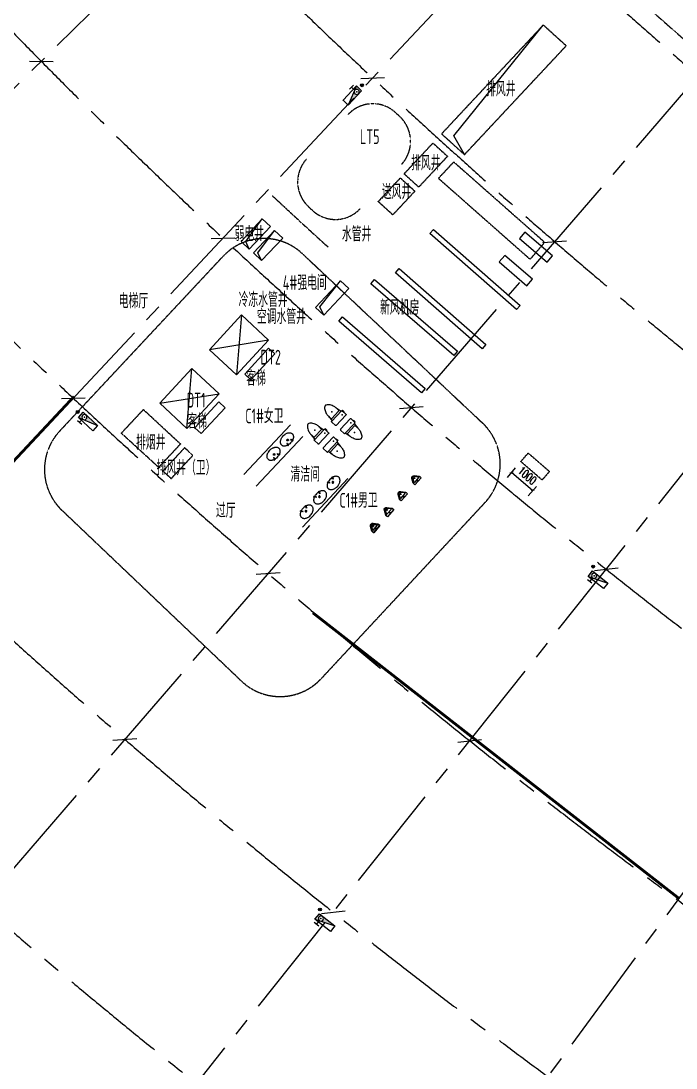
# Model space of a CAD drawing. Extents: x -668578 to 2331563, y -1202445 to 1620273.
# Drawn here: x 157851 to 181167, y 93733 to 130991 of the extents above; entities that cross this region are included whole.
import ezdxf

# ---------------------------------------------------------------- set-up
doc = ezdxf.new("R2010")
doc.units = 0
for name, pattern in [('CENTER2', [28.575, 19.05, -3.175, 3.175, -3.175]), ('CONTINOUS', [0]), ('DASH', [0.35, 0.25, -0.1]), ('DASHED2', [9.525, 6.35, -3.175]), ('DOT2', [0.125, 0, -0.125]), ('Y000000S0$0$CONTINOUS', [0])]:
    doc.linetypes.add(name, pattern=pattern)
doc.layers.get('0').update_dxf_attribs({"color": 8})
doc.layers.get('Defpoints').update_dxf_attribs({"color": 8})
for name, color, linetype in [('#标注', 8, 'Continuous'), ('#轴线', 8, 'CENTER2'), ('A-AL', 8, 'Continuous'), ('A-BEAM-PLAN-C', 8, 'Continuous'), ('A-DIMS-150', 8, 'Continuous'), ('A-EVTR', 8, 'Continuous'), ('A-FIXT', 8, 'Continuous'), ('A-FLOR-OTLN', 8, 'DOT2'), ('A-STRS', 8, 'Continuous'), ('G-EVAC', 8, 'Continuous'), ('G-PATT', 8, 'Continuous'), ('STAIR', 8, 'Continuous'), ('TEL_DIM', 8, 'Continuous'), ('WINDOW', 8, 'Continuous'), ('外轮廓', 8, 'Continuous'), ('建-文字', 8, 'Continuous'), ('建-洁具', 8, 'Continuous'), ('暖-消防-挡烟垂壁', 8, 'Continuous'), ('暖-空调箱-基础', 8, 'Continuous'), ('暖-设备-基础', 8, 'Continuous'), ('水-消防-消火栓', 8, 'Continuous'), ('水-消防-消火栓-标识', 8, 'Continuous')]:
    doc.layers.add(name, color=color, linetype=linetype)
doc.layers.add('A-X-CHEK', color=8, linetype='DASHED2', plot=False)
doc.layers.add('Def point', color=8, linetype='Continuous', plot=False)
doc.styles.add('_TCH_DIM_T3', font='SIMPLEX', dxfattribs={"width": 0.705882, "bigfont": 'GBCBIG'})
doc.styles.add('JHZX', font='jrs.shx', dxfattribs={"width": 0.6, "bigfont": 'jhz.shx'})
doc.styles.add('XD2008', font='xd-hzs.shx', dxfattribs={"width": 0.7, "bigfont": 'xd-hztxt.shx'})
doc.dimstyles.new('_TCH_ARCH&&100', dxfattribs={"dimtxt": 297.5, "dimasz": 100, "dimexe": 250, "dimexo": 300, "dimgap": 126.25, "dimtad": 1, "dimdec": 0, "dimzin": 0, "dimdsep": 46, "dimtxsty": '_TCH_DIM_T3', "dimblk": 'ARCHTICK', "dimcen": 0.09, "dimclrt": 7, "dimazin": 2, "dimtfac": 1, "dimtdec": 0, "dimtix": 1, "dimtmove": 2, "dimatfit": 3, "dimfxl": 0, "dimtolj": 1, "dimtzin": 0, "dimarcsym": 0})
doc.dimstyles.new('JZBZ-400', dxfattribs={"dimscale": 400, "dimtxt": 3, "dimasz": 1.5, "dimexe": 1, "dimexo": 1, "dimgap": 0.5, "dimtad": 1, "dimdec": 0, "dimdsep": 46, "dimtxsty": 'JHZX', "dimblk1": 'ARCHTICK', "dimblk2": 'ARCHTICK', "dimsah": 1, "dimcen": 0, "dimclrd": 1, "dimclre": 1, "dimclrt": 2, "dimazin": 2, "dimtfac": 1, "dimtdec": 0, "dimtix": 1, "dimtmove": 0, "dimatfit": 3, "dimfxl": 0, "dimtolj": 1, "dimlwd": -1, "dimlwe": -1, "dimarcsym": 0})

# ---------------------------------------------------------------- blocks, each defined once
blk = doc.blocks.new('_ARCHTICK')
at = {"color": 0, "linetype": 'ByBlock', "const_width": 0.15}
blk.add_lwpolyline([(-0.5, -0.5), (0.5, 0.5)], dxfattribs=at)
blk = doc.blocks.new('*D2939')
at = {"layer": '#标注', "ltscale": 300, "transparency": 16777216}
for p, q in [((-1773, -1481), (-9342, -7863)), ((165914, -92056), (164727, -101884))]:
    blk.add_line(p, q, dxfattribs=at)
blk.add_arc((197092, 166179), 269610, 220.13382, 263.11563, dxfattribs=at)
at = {"layer": 'Defpoints', "color": 0, "ltscale": 300, "transparency": 16777216}
for p in [(197092, 166179), (-1467, -1224), (40380, -53208), (165962, -91659)]:
    blk.add_point(p, dxfattribs=at)
at = {"layer": '#标注', "ltscale": 300, "transparency": 16777216, "xscale": 600, "yscale": 600, "zscale": 600}
for p, rotation in [((-9036, -7605), 130.1338192809485), ((164775, -101487), 353.1156299250187)]:
    blk.add_blockref('_ARCHTICK', p, dxfattribs=dict(at, rotation=rotation))
at = {"layer": '#标注', "ltscale": 300, "transparency": 16777216, "insert": (69342, -70334), "char_height": 1200, "attachment_point": 5, "rotation": 331.6247, "style": 'JHZX'}
blk.add_mtext('\\A1;42.98°', dxfattribs=at)
blk = doc.blocks.new('*D3008')
at = {"layer": '#标注', "transparency": 16777216}
for p, q in [((-126177, -20315), (-130649, -25704)), ((-130393, -25397), (-122561, -31896)), ((-118344, -26815), (-122816, -32204))]:
    blk.add_line(p, q, dxfattribs=at)
at = {"layer": 'Defpoints', "color": 0, "transparency": 16777216}
for p in [(-125921, -20007), (-118089, -26507), (-122561, -31896)]:
    blk.add_point(p, dxfattribs=at)
at = {"layer": '#标注', "transparency": 16777216, "xscale": 600, "yscale": 600, "zscale": 600}
for p, rotation in [((-130393, -25397), 140.3137211148416), ((-122561, -31896), 320.3137211148417)]:
    blk.add_blockref('_ARCHTICK', p, dxfattribs=dict(at, rotation=rotation))
at = {"layer": '#标注', "transparency": 16777216, "insert": (-125966, -28031), "char_height": 1200, "attachment_point": 5, "rotation": 320.3137, "style": 'JHZX'}
blk.add_mtext('\\A1;10178', dxfattribs=at)
blk = doc.blocks.new('$lvtry$00000206')
at = {"color": 0}
for points in [[(-253, -220, -0.414214), (-275, -198), (-275, -22, -0.414214), (-253, 0), (253, 0, -0.414214), (275, -22), (275, -198, -0.414214), (253, -220)], [(181, -286), (-181, -286, 0.39219), (-201, -305), (-202, -326), (-204, -363), (-205, -398), (-204, -429), (-201, -459), (-197, -488), (-189, -518), (-180, -550), (-168, -584), (-153, -619), (-135, -654), (-114, -687), (-90, -717), (-63, -741), (-33, -760), (-12, -767, 0.15433), (12, -767), (33, -760), (63, -741), (90, -717), (114, -687), (135, -654), (153, -619), (168, -584), (180, -550), (189, -518), (197, -488), (201, -459), (204, -429), (205, -398), (204, -363), (202, -326), (201, -305, 0.39219)]]:
    blk.add_lwpolyline(points, format="xyb", close=True, dxfattribs=at)
blk.add_lwpolyline([(-275, -120), (-297, -120), (-297, -200), (-275, -200)], close=True, dxfattribs=at)
for points in [[(-205, -428), (-235, -220)], [(205, -428), (235, -220)]]:
    blk.add_lwpolyline(points, dxfattribs=at)
for p in [(-166, -109), (1, -443)]:
    blk.add_point(p, dxfattribs=at)
blk = doc.blocks.new('A$C56F85882_M')
at = {"layer": 'A-FIXT', "linetype": 'Y000000S0$0$CONTINOUS', "lineweight": -3, "xscale": -1}
blk.add_blockref('$lvtry$00000206', (-462, 1512), dxfattribs=at)
blk = doc.blocks.new('$lvtry$00000221')
at = {"color": 0}
for p, q in [((-124, -91), (-43, -216)), ((-116, -76), (116, -76)), ((43, -216), (124, -91))]:
    blk.add_line(p, q, dxfattribs=at)
blk.add_lwpolyline([(69, -231, -0.57735), (-69, -231), (-162, -88, -0.145378), (-170, -61), (-170, 0), (170, 0), (170, -61, -0.145378), (162, -88)], format="xyb", close=True, dxfattribs=at)
for centre, radius in [((0, -177), 20), ((0, -38), 17.7)]:
    blk.add_circle(centre, radius, dxfattribs=at)
for centre, radius, start, end in [((-116, -86), 10, 90, 213.0863), ((0, -191), 50, 210, 330), ((116, -86), 10, 326.9137, 90)]:
    blk.add_arc(centre, radius, start, end, dxfattribs=at)
for p in [(0, -38), (0, -177)]:
    blk.add_point(p, dxfattribs=at)
blk = doc.blocks.new('A$C206F0229')
at = {"layer": 'A-FIXT', "linetype": 'Y000000S0$0$CONTINOUS', "lineweight": -3, "extrusion": (0, 0, -1), "xscale": -1, "zscale": -1, "rotation": 269.9999999999999}
blk.add_blockref('$lvtry$00000221', (0, 362), dxfattribs=at)
blk = doc.blocks.new('A$C56F85882')
at = {"layer": 'A-FIXT', "linetype": 'Y000000S0$0$CONTINOUS', "lineweight": -3}
blk.add_blockref('$lvtry$00000206', (462, 1512), dxfattribs=at)
blk = doc.blocks.new('A$C346B0DA7')
for p, q in [((59, 99), (138, 146)), ((59, 99), (71, 79)), ((71, 79), (150, 126)), ((138, 146), (150, 126)), ((59, -99), (71, -79)), ((59, -99), (138, -146)), ((71, -79), (150, -126)), ((150, -126), (138, -146))]:
    blk.add_line(p, q)
for points in [[(124, 138, 0.012883), (119, 150, 0.028735), (103, 183, 0.038584), (81, 215, 0.043635), (58, 239, 0.046948), (30, 260, 0.060002), (3, 271, 0.075785), (-27, 275, 0.060889), (-62, 271, 0.054586), (-94, 259, 0.054379), (-122, 240, 0.038321), (-146, 217, 0.035303), (-168, 189, 0.040035), (-185, 157, 0.032621), (-200, 118, 0.024635), (-211, 77, 0.053768), (-218, -1), (-216, -39), (-211, -76, 1826.718919)], [(124, 138, 0.012883), (119, 150, 0.028735), (103, 183, 0.038584), (81, 215, 0.043635), (58, 239, 0.046948), (30, 260, 0.060002), (3, 271, 0.075785), (-27, 275, 0.060889), (-62, 271, 0.054586), (-94, 259, 0.054379), (-122, 240, 0.038321), (-146, 217, 0.035303), (-168, 189, 0.040035), (-185, 157, 0.032621), (-200, 118, 0.024635), (-211, 77, 0.053768), (-218, -1), (-216, -39), (-211, -76, 1826.718919)], [(124, 138, 0.012883), (119, 150, 0.028735), (103, 183, 0.038584), (81, 215, 0.043635), (58, 239, 0.046948), (30, 260, 0.060002), (3, 271, 0.075785), (-27, 275, 0.060889), (-62, 271, 0.054586), (-94, 259, 0.054379), (-122, 240, 0.038321), (-146, 217, 0.035303), (-168, 189, 0.040035), (-185, 157, 0.032621), (-200, 118, 0.024635), (-211, 77, 0.053768), (-218, -1), (-216, -39), (-211, -76, 1826.718919)], [(124, 138, 0.012883), (119, 150, 0.028735), (103, 183, 0.038584), (81, 215, 0.043635), (58, 239, 0.046948), (30, 260, 0.060002), (3, 271, 0.075785), (-27, 275, 0.060889), (-62, 271, 0.054586), (-94, 259, 0.054379), (-122, 240, 0.038321), (-146, 217, 0.035303), (-168, 189, 0.040035), (-185, 157, 0.032621), (-200, 118, 0.024635), (-211, 77, 0.053768), (-218, -1), (-216, -39), (-211, -76, 1826.718919)], [(132, -115, 0.025128), (138, -85, 0.042673), (146, 0), (144, 42, 0.021447), (138, 85, 0.025126), (132, 115)], [(132, -115, 0.025128), (138, -85, 0.042673), (146, 0), (144, 42, 0.021447), (138, 85, 0.025126), (132, 115)], [(132, -115, 0.025128), (138, -85, 0.042673), (146, 0), (144, 42, 0.021447), (138, 85, 0.025126), (132, 115)], [(132, -115, 0.025128), (138, -85, 0.042673), (146, 0), (144, 42, 0.021447), (138, 85, 0.025126), (132, 115)], [(-211, -76, 0.02503), (-200, -118, 0.032621), (-185, -157, 0.040035), (-168, -189, 0.035303), (-146, -217, 0.038321), (-122, -240, 0.054379), (-94, -259, 0.054586), (-62, -271, 0.060889), (-27, -275, 0.075785), (3, -271, 0.060002), (30, -260, 0.046948), (58, -239, 0.043635), (81, -215, 0.038584), (103, -183, 0.028735), (119, -150, 0.012881), (124, -138)], [(-211, -76, 0.02503), (-200, -118, 0.032621), (-185, -157, 0.040035), (-168, -189, 0.035303), (-146, -217, 0.038321), (-122, -240, 0.054379), (-94, -259, 0.054586), (-62, -271, 0.060889), (-27, -275, 0.075785), (3, -271, 0.060002), (30, -260, 0.046948), (58, -239, 0.043635), (81, -215, 0.038584), (103, -183, 0.028735), (119, -150, 0.012881), (124, -138)], [(-211, -76, 0.02503), (-200, -118, 0.032621), (-185, -157, 0.040035), (-168, -189, 0.035303), (-146, -217, 0.038321), (-122, -240, 0.054379), (-94, -259, 0.054586), (-62, -271, 0.060889), (-27, -275, 0.075785), (3, -271, 0.060002), (30, -260, 0.046948), (58, -239, 0.043635), (81, -215, 0.038584), (103, -183, 0.028735), (119, -150, 0.012881), (124, -138)], [(-211, -76, 0.02503), (-200, -118, 0.032621), (-185, -157, 0.040035), (-168, -189, 0.035303), (-146, -217, 0.038321), (-122, -240, 0.054379), (-94, -259, 0.054586), (-62, -271, 0.060889), (-27, -275, 0.075785), (3, -271, 0.060002), (30, -260, 0.046948), (58, -239, 0.043635), (81, -215, 0.038584), (103, -183, 0.028735), (119, -150, 0.012881), (124, -138)]]:
    blk.add_lwpolyline(points, format="xyb")
blk.add_lwpolyline([(-29, 0, 0.414221), (0, -29, 0.414221), (29, 0, 0.414221), (0, 29, 0.414221)], format="xyb", close=True)
blk.add_lwpolyline([(-29, 0, 0.414221), (0, -29, 0.414221), (29, 0, 0.414221), (0, 29, 0.414221)], format="xyb", close=True)
blk.add_lwpolyline([(-29, 0, 0.414221), (0, -29, 0.414221), (29, 0, 0.414221), (0, 29, 0.414221)], format="xyb", close=True)
blk.add_lwpolyline([(-29, 0, 0.414221), (0, -29, 0.414221), (29, 0, 0.414221), (0, 29, 0.414221)], format="xyb", close=True)
blk = doc.blocks.new('A$C206F0229_M')
at = {"layer": 'A-FIXT', "linetype": 'Y000000S0$0$CONTINOUS', "lineweight": -3, "extrusion": (0, 0, -1), "zscale": -1, "rotation": 90.00000000000011}
blk.add_blockref('$lvtry$00000221', (0, 362), dxfattribs=at)
blk = doc.blocks.new('A$C489F191C')
at = {"layer": '暖-消防-挡烟垂壁', "color": 3, "linetype": 'DASH', "const_width": 100}
for points in [[(43374, 69786), (32719, 58392)], [(51872, 62086), (57539, 57664), (64892, 51930)]]:
    blk.add_lwpolyline(points, dxfattribs=at)
blk = doc.blocks.new('*D2846')
at = {"layer": 'Defpoints', "color": 0, "transparency": 16777216}
for p in [(175642, 115313), (176398, 114657), (176070, 114280)]:
    blk.add_point(p, dxfattribs=at)
at = {"layer": 'TEL_DIM', "color": 0, "lineweight": -2, "transparency": 16777216}
for p, q in [((175446, 115086), (175151, 114746)), ((175315, 114935), (176070, 114280)), ((176201, 114431), (175907, 114091))]:
    blk.add_line(p, q, dxfattribs=at)
at = {"layer": 'TEL_DIM', "color": 0, "lineweight": -2, "transparency": 16777216, "xscale": 100, "yscale": 100, "zscale": 100}
for p, rotation in [((175315, 114935), 139.0756697753056), ((176070, 114280), 319.0756697753056)]:
    blk.add_blockref('_ARCHTICK', p, dxfattribs=dict(at, rotation=rotation))
at = {"layer": 'TEL_DIM', "color": 7, "transparency": 16777216, "insert": (175873, 114815), "char_height": 297.5, "attachment_point": 5, "rotation": 319.0757, "style": '_TCH_DIM_T3'}
blk.add_mtext('\\A1;1000', dxfattribs=at)
blk = doc.blocks.new('消火栓箱-111')
blk.add_hatch(color=256).paths.add_polyline_path([(-200, -54), (-200, -60, -0.414214), (-110, -150, -1), (-290, -150, -0.414214), (-200, -60), (-200, -54), (-350, 0), (-350, -250), (350, -250)])
for p, q in [((350, 0), (-350, 0)), ((-350, 0), (350, -250)), ((-350, 0), (-350, -250)), ((-300, 100), (-100, 100)), ((-200, -60), (-200, 100)), ((350, -250), (350, 0)), ((-350, -250), (350, -250))]:
    blk.add_line(p, q)
blk.add_circle((-200, -150), 90)
blk.add_point((-200, -150))
at = {"layer": '水-消防-消火栓'}
blk.add_arc((-350, 0), 700, 359.9687, 0, dxfattribs=at)
blk = doc.blocks.new('立管-R75-1')
at = {"linetype": 'Continuous'}
blk.add_circle((0, 0), 75, dxfattribs=at)
blk.add_point((0, 0), dxfattribs=at)
blk = doc.blocks.new('A$Caccc0cd0')
at = {"layer": '#标注'}
dim = blk.add_aligned_dim(p1=(-125921.5, -20007.5), p2=(-118089, -26507), distance=-7002.8, dimstyle='JZBZ-400', override={"dimclrd": 256, "dimclre": 256, "dimclrt": 256}, dxfattribs=at)
dim.commit()
dim.dimension.update_dxf_attribs({"geometry": '*D3008', "text_midpoint": (-125966.2, -28030.6)})
blk = doc.blocks.new('DSGDFG')
at = {"layer": '#标注', "ltscale": 300}
blk.add_arc((197092.2, 166179.2), 257800, 220.136073, 263.11563, dxfattribs=at)
at = {"layer": '#轴线', "ltscale": 200}
for p, q in [((62298.5, 32984.1), (12368.2, -16353.9)), ((19724.4, -23495.6), (67661.1, 27767.3)), ((73225.4, 22766.2), (27342.7, -30356.8)), ((35227.4, -36910.9), (78982.9, 17988.6)), ((43365.9, -43147.5), (84924.4, 13442))]:
    blk.add_line(p, q, dxfattribs=at)
for radius in [206950, 212800, 220600, 228400, 236200, 244000, 251800, 257800]:
    blk.add_arc((197092.2, 166179.2), radius, 218.438892, 265.140584, dxfattribs=at)
at = {"layer": '#标注', "ltscale": 300}
blk.add_blockref('A$Caccc0cd0', (154502.6, -8915.6), dxfattribs=at)
dim = blk.add_angular_dim_3p(base=(40379.7, -53208.3), center=(197092.1, 166179.2), p1=(-1467, -1223.5), p2=(165961.7, -91658.5), dimstyle='JZBZ-400', override={"dimclrd": 256, "dimclre": 256, "dimclrt": 256}, dxfattribs=at)
dim.commit()
dim.dimension.update_dxf_attribs({"geometry": '*D2939', "text_midpoint": (69341.6, -70334.5)})

msp = doc.modelspace()

# ---------------------------------------------------------------- hatches: boundary and pattern name
at = {"layer": 'A-X-CHEK'}
h = msp.add_hatch(dxfattribs=at)
h.set_pattern_fill('ANGLE', color=256, scale=200)
h.set_pattern_definition([(0, (-960408.3, -97087), (0, 698.5), [508, -190.5]), (90, (-960408.3, -97087), (-698.5, 4e-14), [508, -190.5])])
edge = h.paths.add_edge_path()
edge.add_line((159485.5, 154341.7), (162593.9, 156962.1))
edge.add_arc((321041, 290089.1), 206949.9, 220.036916, 233.776236)
edge.add_line((198746, 123139.4), (196348.7, 119875.1))
edge.add_arc((321041.1, 290089.2), 211000, 220.120431, 233.774908, ccw=False)
edge.add_arc((157435.3, 152220.6), 2950, 40.12043, 45.97466)

# ---------------------------------------------------------------- linework, layer by layer
at = {"layer": 'A-AL'}
msp.add_line((168779.8, 122943.8), (168705.6, 123011), dxfattribs=at)
at = {"layer": 'A-BEAM-PLAN-C', "linetype": 'DASH'}
for p, q in [((175642.4, 115312.5), (175904.4, 115614.8)), ((175904.4, 115614.8), (176660, 114959.7)), ((176397.9, 114657.5), (175642.4, 115312.5)), ((176660, 114959.7), (176397.9, 114657.5))]:
    msp.add_line(p, q, dxfattribs=at)
for points in [[(172821.1, 126972.7), (173636.9, 126234.7), (177257.6, 130106.5), (176441.4, 130844.3)], [(172514.1, 126644.4), (173030.8, 126173.3), (172007.8, 125078.2), (171489.4, 125548.6)], [(172708.9, 125388.6), (173255.4, 125973), (176455.5, 123146.8), (176422.7, 123108.8), (176460.5, 123076.2), (175970.4, 122508.7)], [(171352.7, 125402.5), (171871.2, 124932.1), (171085.7, 124092), (170567.2, 124562.5)], [(161424.3, 116322.4), (162209.5, 117162.1), (163529.5, 115938.3), (162752.4, 115107.4)], [(162903.1, 114975.7), (163200.2, 114707.7), (163971.6, 115532.6), (163676.7, 115803)]]:
    msp.add_lwpolyline(points, close=True, dxfattribs=at)
at = {"layer": 'A-BEAM-PLAN-C', "linetype": 'CONTINOUS'}
for points in [[(165977.1, 122872.3), (166728.7, 123675.4), (166436.7, 123948.8), (165685, 123145.6)], [(166122.4, 122736.2), (166874.3, 123539.2), (167166.3, 123265.7), (166414.4, 122462.8)], [(169227.1, 121738.5), (169519.3, 121465.3), (168631.4, 120515.7), (168339.2, 120789)]]:
    msp.add_lwpolyline(points, close=True, dxfattribs=at)
at = {"layer": 'A-DIMS-150'}
for points in [[(173636.9, 126234.7), (173252.1, 126903.6), (176441.4, 130844.3)], [(165977.1, 122872.3), (165849.7, 123145.5), (166436.7, 123948.8)], [(166414.4, 122462.8), (166287.1, 122736.1), (166874.3, 123539.2)], [(168631.4, 120515.7), (168490.7, 120817.2), (169227.1, 121738.5)]]:
    msp.add_lwpolyline(points, dxfattribs=at)
at = {"layer": 'A-EVTR'}
for p, q in [((165695.8, 120529.6), (164557.5, 119294)), ((165695.8, 120529.6), (165528.4, 118399.6)), ((166666.7, 119635.2), (165695.8, 120529.6)), ((166666.7, 119635.2), (164557.5, 119294)), ((165528.4, 118399.6), (166666.7, 119635.2)), ((164557.5, 119294), (165528.4, 118399.6)), ((166662.1, 119347.1), (165815.1, 118427.8)), ((166884, 119142.6), (166662.1, 119347.1)), ((166037.1, 118223.3), (166884, 119142.6)), ((162790.9, 117390.4), (163934.7, 118620.9)), ((163757.8, 116491.7), (163934.7, 118620.9)), ((163934.7, 118620.9), (164901.6, 117722.2)), ((165815.1, 118427.8), (166037.1, 118223.3)), ((162790.9, 117390.4), (164901.6, 117722.2)), ((163757.8, 116491.7), (162790.9, 117390.4)), ((164901.6, 117722.2), (163757.8, 116491.7)), ((164044.6, 116518.6), (164895.7, 117434.2)), ((164895.7, 117434.2), (165116.7, 117228.7)), ((165116.7, 117228.7), (164265.7, 116313.1)), ((164265.7, 116313.1), (164044.6, 116518.6))]:
    msp.add_line(p, q, dxfattribs=at)
at = {"layer": 'A-FIXT'}
for p, q in [((167439.2, 116619), (165782.9, 114847.3)), ((169489.5, 114710.4), (167869.5, 112973.4))]:
    msp.add_line(p, q, dxfattribs=at)
at = {"layer": 'A-FLOR-OTLN'}
msp.add_lwpolyline([(144723.5, 144904.2), (123725.4, 127200.9, 0.4137557), (123453.2, 124033.1, 0.1896725), (289602.9, 33911, 0.4147861), (292110.8, 35874.5), (301329.9, 112232.2, 0.3799313), (283898, 137386.1, 0.2364517)], format="xyb", dxfattribs=at)
msp.add_arc((321041.1, 290089.2), 211350, 220.120431, 233.991672, dxfattribs=at)
at = {"layer": 'A-STRS', "linetype": 'DASH'}
msp.add_arc((321041.1, 290089.2), 226100, 226.983774, 227.642656, dxfattribs=at)
at = {"layer": 'A-X-CHEK'}
msp.add_lwpolyline([(159485.5, 154341.7), (162593.9, 156962.1, 0.060021), (198746, 123139.4), (196348.7, 119875.1, -0.0596495), (159691.1, 154121.5, 0.0255494), (159485.5, 154341.7)], format="xyb", close=True, dxfattribs=at)
at = {"layer": 'Def point'}
for p, q in [((158153.1, 129554.8), (159001.6, 129549.7)), ((169944.3, 128947.4), (170792.3, 128975.9)), ((164616.8, 123250.3), (165464.8, 123278.7)), ((176422.7, 123108.8), (177269, 123170.7)), ((159289.3, 117553.1), (160137.3, 117581.5)), ((171324.2, 117205.8), (172170.5, 117267.7)), ((178265.1, 111430.9), (179108.2, 111526.1)), ((166225.8, 111302.8), (167072, 111364.7)), ((161127.3, 105399.8), (161973.6, 105461.7)), ((173403.6, 105331.2), (174246.7, 105426.4)), ((168542.1, 99231.5), (169385.2, 99326.8))]:
    msp.add_line(p, q, dxfattribs=at)
at = {"layer": 'G-EVAC'}
msp.add_arc((321041.1, 290089.2), 200500, 218.438892, 247.578661, dxfattribs=at)
at = {"layer": 'G-PATT', "linetype": 'DASH', "ltscale": 3}
msp.add_lwpolyline([(167869, 122707.3), (174275.1, 116684.9, -0.4142136), (174369.9, 113858), (168535.7, 107586.5, -0.4142136), (165708.9, 107491.7), (159321.7, 113567, -0.4142136), (159226.9, 116393.8), (165042.1, 122612.5, -0.4142136)], format="xyb", close=True, dxfattribs=at)
at = {"layer": 'STAIR', "color": 9, "linetype": 'DASH'}
for p, q in [((171193.3, 127718.5), (171339.4, 127581.9)), ((168078.8, 124387.8), (168224.8, 124251.2))]:
    msp.add_line(p, q, dxfattribs=at)
for points in [[(169497.2, 127661.6, -0.4142136), (171193.3, 127718.5)], [(171396.3, 125885.7, 0.4142136), (171339.4, 127581.9)], [(168021.9, 126083.9, 0.4142136), (168078.8, 124387.8)], [(169920.9, 124308.1, -0.4142136), (168224.8, 124251.2)]]:
    msp.add_lwpolyline(points, format="xyb", dxfattribs=at)
at = {"layer": '外轮廓', "linetype": 'DASH', "ltscale": 3}
msp.add_lwpolyline([(189043.5, 68295.9), (215978.7, 111791.1, -0.0850899), (162593.9, 156962.1), (123487.8, 123995.6, 0.0839387)], format="xyb", close=True, dxfattribs=at)
at = {"layer": '外轮廓', "color": 3, "linetype": 'DASH', "ltscale": 5}
msp.add_lwpolyline([(247962, 95189.5, -0.0557711), (206693.7, 116160.7, 0.0893479), (198834.6, 119514.7), (198303.9, 119636.3, -0.1125361), (188734.2, 124250.3, -0.0289167), (170483.8, 140623, 0.4135318), (166811.2, 140640.7), (136046.8, 110241.2, 0.4147813), (136028.4, 106560.7, 0.1704917), (291409.1, 31179.3, 0.412564), (294285.9, 33450.8), (303762.3, 111938.5, 1.1742183), (253463.5, 109937.5, 1.1742183)], format="xyb", dxfattribs=at)
for radius, start, end in [(195500, 216.20463, 249.43985), (201900, 223.098538, 235.940845)]:
    msp.add_arc((321041.1, 290089.2), radius, start, end, dxfattribs=at)
at = {"layer": '建-洁具'}
msp.add_line((167877.9, 116209.7), (166221.1, 114437.6), dxfattribs=at)
at = {"layer": '暖-空调箱-基础'}
for points in [[(172534.8, 123572.9), (175617.7, 120870), (175485.9, 120719.6), (172403, 123422.5)], [(171314.7, 122182.3), (174397.6, 119479.5), (174265.8, 119329), (171182.9, 122031.9)], [(170434, 121788.1), (173385.2, 119238.5), (173254.4, 119087.1), (170303.3, 121636.8)], [(169290, 120463.8), (172241.1, 117914.2), (172110.4, 117762.9), (169159.2, 120312.5)]]:
    msp.add_lwpolyline(points, close=True, dxfattribs=at)
at = {"layer": '暖-设备-基础', "ltscale": 25}
for points in [[(176577.6, 122403.2), (176773.7, 122630.2), (175789.9, 123480), (175593.8, 123252.9)], [(176577.6, 122403.2), (176773.7, 122630.2), (175789.9, 123480), (175593.8, 123252.9)], [(175858.6, 121570.7), (176054.7, 121797.7), (175070.9, 122647.5), (174874.8, 122420.4)], [(175858.6, 121570.7), (176054.7, 121797.7), (175070.9, 122647.5), (174874.8, 122420.4)]]:
    msp.add_lwpolyline(points, close=True, dxfattribs=at)

# ---------------------------------------------------------------- block references
at = {"layer": '#标注'}
msp.add_blockref('DSGDFG', (123948.9, 123910), dxfattribs=at)
at = {"layer": 'A-FIXT'}
for name, p, rotation in [('A$C56F85882', (168453.8, 118151.2), 226.989481348223), ('A$C56F85882', (167839.9, 117493.1), 226.989481348223), ('A$C56F85882_M', (170815.5, 115951.9), 46.9204201115021), ('A$C56F85882_M', (170200.8, 115294.5), 46.9204201115021), ('A$C346B0DA7', (168952.2, 114574.1), 136.8181273951779), ('A$C346B0DA7', (168474.7, 114062.2), 136.8181273951779), ('A$C346B0DA7', (167997.3, 113550.3), 136.8181273951779)]:
    msp.add_blockref(name, p, dxfattribs=dict(at, rotation=rotation))
at = {"layer": 'A-FIXT', "xscale": -1, "rotation": 137.1051565572797}
for p in [(167342.6, 116076.9), (166864.5, 115565.6)]:
    msp.add_blockref('A$C346B0DA7', p, dxfattribs=at)
at = {"layer": 'WINDOW'}
msp.add_blockref('A$C489F191C', (116369.8, 47843.6), dxfattribs=at)
at = {"layer": '建-洁具', "linetype": 'Y000000S0$0$CONTINOUS', "lineweight": -3, "extrusion": (0, 0, -1), "xscale": -1, "zscale": -1, "rotation": 130.8173805375289}
msp.add_blockref('$lvtry$00000221', (-171986.3, 114608.6), dxfattribs=at)
at = {"layer": '建-洁具'}
for name, p, rotation in [('A$C206F0229', (171733, 114315.3), 139.182619462471), ('A$C206F0229', (171242.8, 113747.7), 139.182619462471), ('A$C206F0229', (170752.5, 113180.1), 139.182619462471), ('A$C206F0229_M', (170278.6, 112631.4), 319.1826194626979)]:
    msp.add_blockref(name, p, dxfattribs=dict(at, rotation=rotation))
at = {"layer": '水-消防-消火栓', "xscale": -1}
for p, rotation in [((169555.1, 128421.4), 46.92042011161089), ((160153.8, 116646.6), 137.1993682317178), ((178312.6, 111009.3), 141.4324249461435), ((168589.7, 98810), 141.4324249461435)]:
    msp.add_blockref('消火栓箱-111', p, dxfattribs=dict(at, rotation=rotation))
at = {"layer": '水-消防-消火栓-标识'}
for p, xscale, yscale, zscale, rotation in [((169987.9, 128701.3), 0.6666666665114466, 0.6666666665114466, 0.6666666665114466, 134.6116665740206), ((159871.8, 117078), 0.6666666665114367, 0.6666666665114367, 0.6666666665114367, 224.8906146941276), ((178215.9, 111575.2), 0.6666666665114466, 0.6666666665114466, 0.6666666665114466, 229.1236714085531), ((168493, 99375.9), 0.6666666665114466, 0.6666666665114466, 0.6666666665114466, 229.1236714085531)]:
    msp.add_blockref('立管-R75-1', p, dxfattribs=dict(at, xscale=xscale, yscale=yscale, zscale=zscale, rotation=rotation))

# ---------------------------------------------------------------- texts
at = {"layer": '建-文字', "style": 'XD2008', "width": 0.7}
for s, p in [('排风井', (174405.7, 128307.3)), ('LT5', (169914.8, 126611.9)), ('排风井', (171736.2, 125674.4)), ('送风井', (170695.3, 124650.8)), ('弱电井', (165453.9, 123154.9)), ('水管井', (169275.1, 123145.1)), ('4#强电间', (167170.2, 121416.9)), ('电梯厅', (161332.7, 120764.5)), ('冷冻水管井', (165595.8, 120811.3)), ('新风机房', (170632.2, 120536)), ('空调水管井', (166247.8, 120208.5)), ('DT2', (166371.7, 118763.7)), ('客梯', (165868.6, 118015)), ('DT1', (163745.6, 117234.9)), ('客梯', (163770.6, 116486.2)), ('C1#女卫', (165834.9, 116672.9)), ('排烟井', (161946.7, 115730.7)), ('排风井（卫）', (162678.9, 114830.4)), ('清洁间', (167446.2, 114600)), ('C1#男卫', (169186, 113670.4)), ('过厅', (164790.7, 113310.5))]:
    msp.add_text(s, height=525, dxfattribs=at).set_placement(p)

# ---------------------------------------------------------------- dimensions: what is measured, and where the dimension line sits
at = {"layer": 'TEL_DIM'}
dim = msp.add_aligned_dim(p1=(175642.4, 115312.5), p2=(176397.9, 114657.5), distance=-500, dimstyle='_TCH_ARCH&&100', dxfattribs=at)
dim.commit()
dim.dimension.update_dxf_attribs({"geometry": '*D2846', "text_midpoint": (175872.8, 114815)})

doc.saveas('drawing.dxf')
